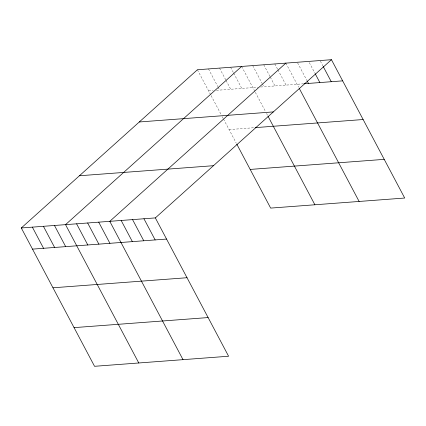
<?xml version="1.0" encoding="UTF-8"?>
<svg xmlns="http://www.w3.org/2000/svg" width="426" height="426" viewBox="0 0 426 426"><rect width="100%" height="100%" fill="white"/><g stroke="black" fill="none" stroke-linecap="round" stroke-linejoin="round"><path stroke-width="0.32" stroke-dasharray="2.13 1.6" d="M208.612 90.919L213.165 90.578M216.419 90.333L258.05 87.208M260.653 87.01L303.413 83.805M229.081 129.589L254.455 127.683M320.373 61.142L322.865 65.844M309.292 62.585L314.894 73.165M297.588 62.856L306.922 80.482M285.878 63.123L298.631 87.208M274.823 63.953L277.624 69.241M277.933 69.827L286.022 85.109M263.763 64.784L269.988 76.536M270.297 77.122L274.962 85.94M252.703 65.615L262.038 83.24M262.347 83.831L263.907 86.771M241.643 66.445L255.02 91.702M255.328 92.288L265.563 111.623M266.495 113.38L267.736 115.723M230.583 67.276L233.384 72.564M233.698 73.15L241.787 88.427M219.528 68.101L225.748 79.859M226.062 80.445L230.727 89.258M208.468 68.932L217.803 86.563M218.112 87.154L219.667 90.088M197.408 69.763L210.779 95.019M211.094 95.605L221.328 114.94M222.26 116.697L223.192 118.455M223.501 119.04L236.116 142.87"/><path stroke-width="0.64" d="M21.3 227.969L155.346 217.904L228.592 356.237L94.545 366.301L21.3 227.969L197.408 69.763L331.455 59.699L404.7 198.031L270.654 208.096L236.728 144.025M241.643 66.445L65.535 224.646L138.78 362.979M285.878 63.123L109.775 221.328L183.015 359.656M155.346 217.904L331.455 59.699M304.047 83.757L342.658 80.855M139.291 121.974L273.343 111.905M255.105 127.635L363.133 119.525M79.417 175.762L213.463 165.698M250.179 169.426L384.225 159.361M32.504 249.125L166.55 239.061M52.973 287.795L187.025 277.725M74.071 327.631L208.117 317.567M323.174 66.435L331.263 81.712M315.203 73.751L319.873 82.569M307.231 81.073L308.477 83.421M299.254 88.379L359.123 201.455M268.045 116.309L314.889 204.773M143.956 218.762L155.155 239.918M132.561 219.614L143.764 240.77M121.165 220.471L132.369 241.627M98.715 222.154L109.913 243.31M87.655 222.984L98.853 244.141M76.595 223.815L87.799 244.971M54.475 225.476L65.679 246.633M43.42 226.307L54.619 247.463M32.36 227.138L43.558 248.294"/></g></svg>
